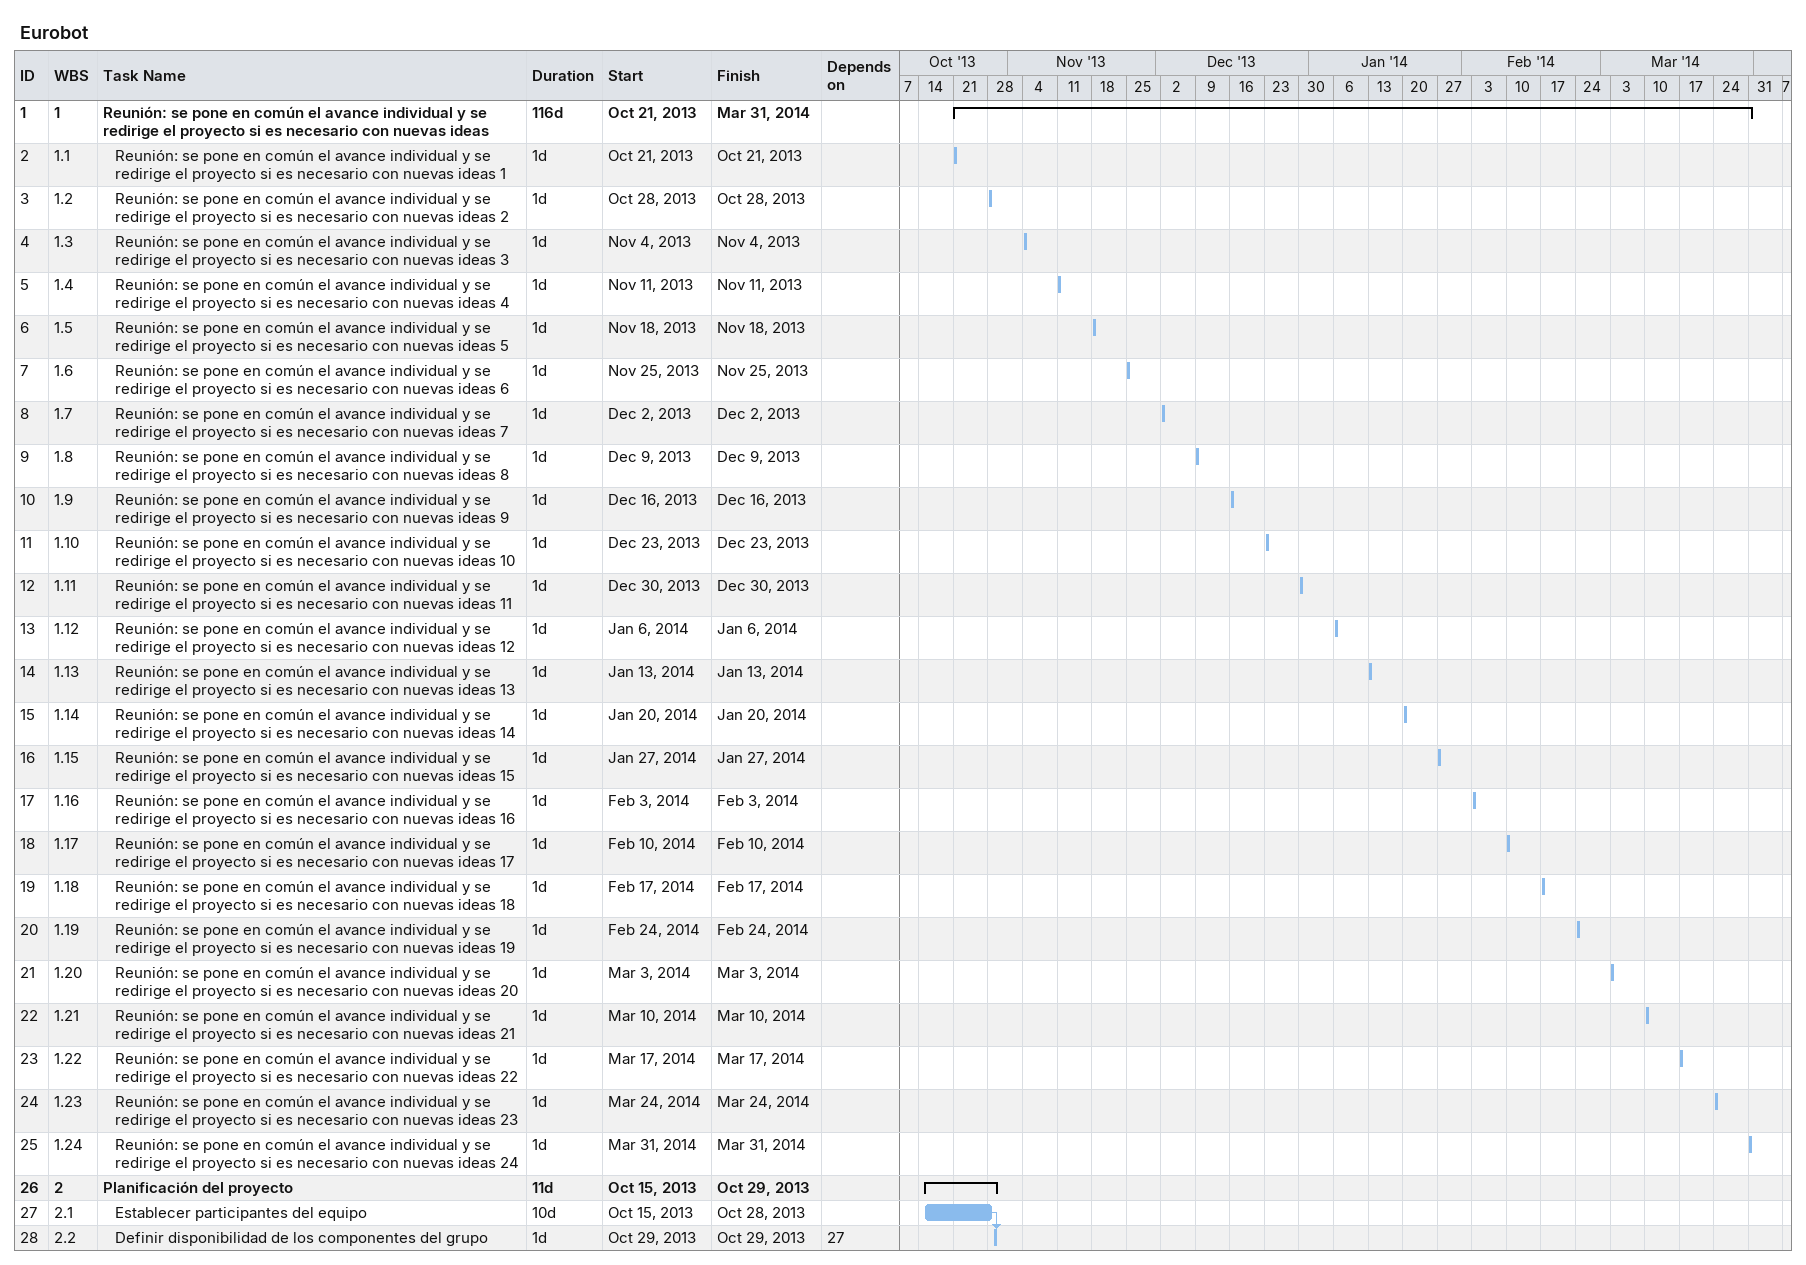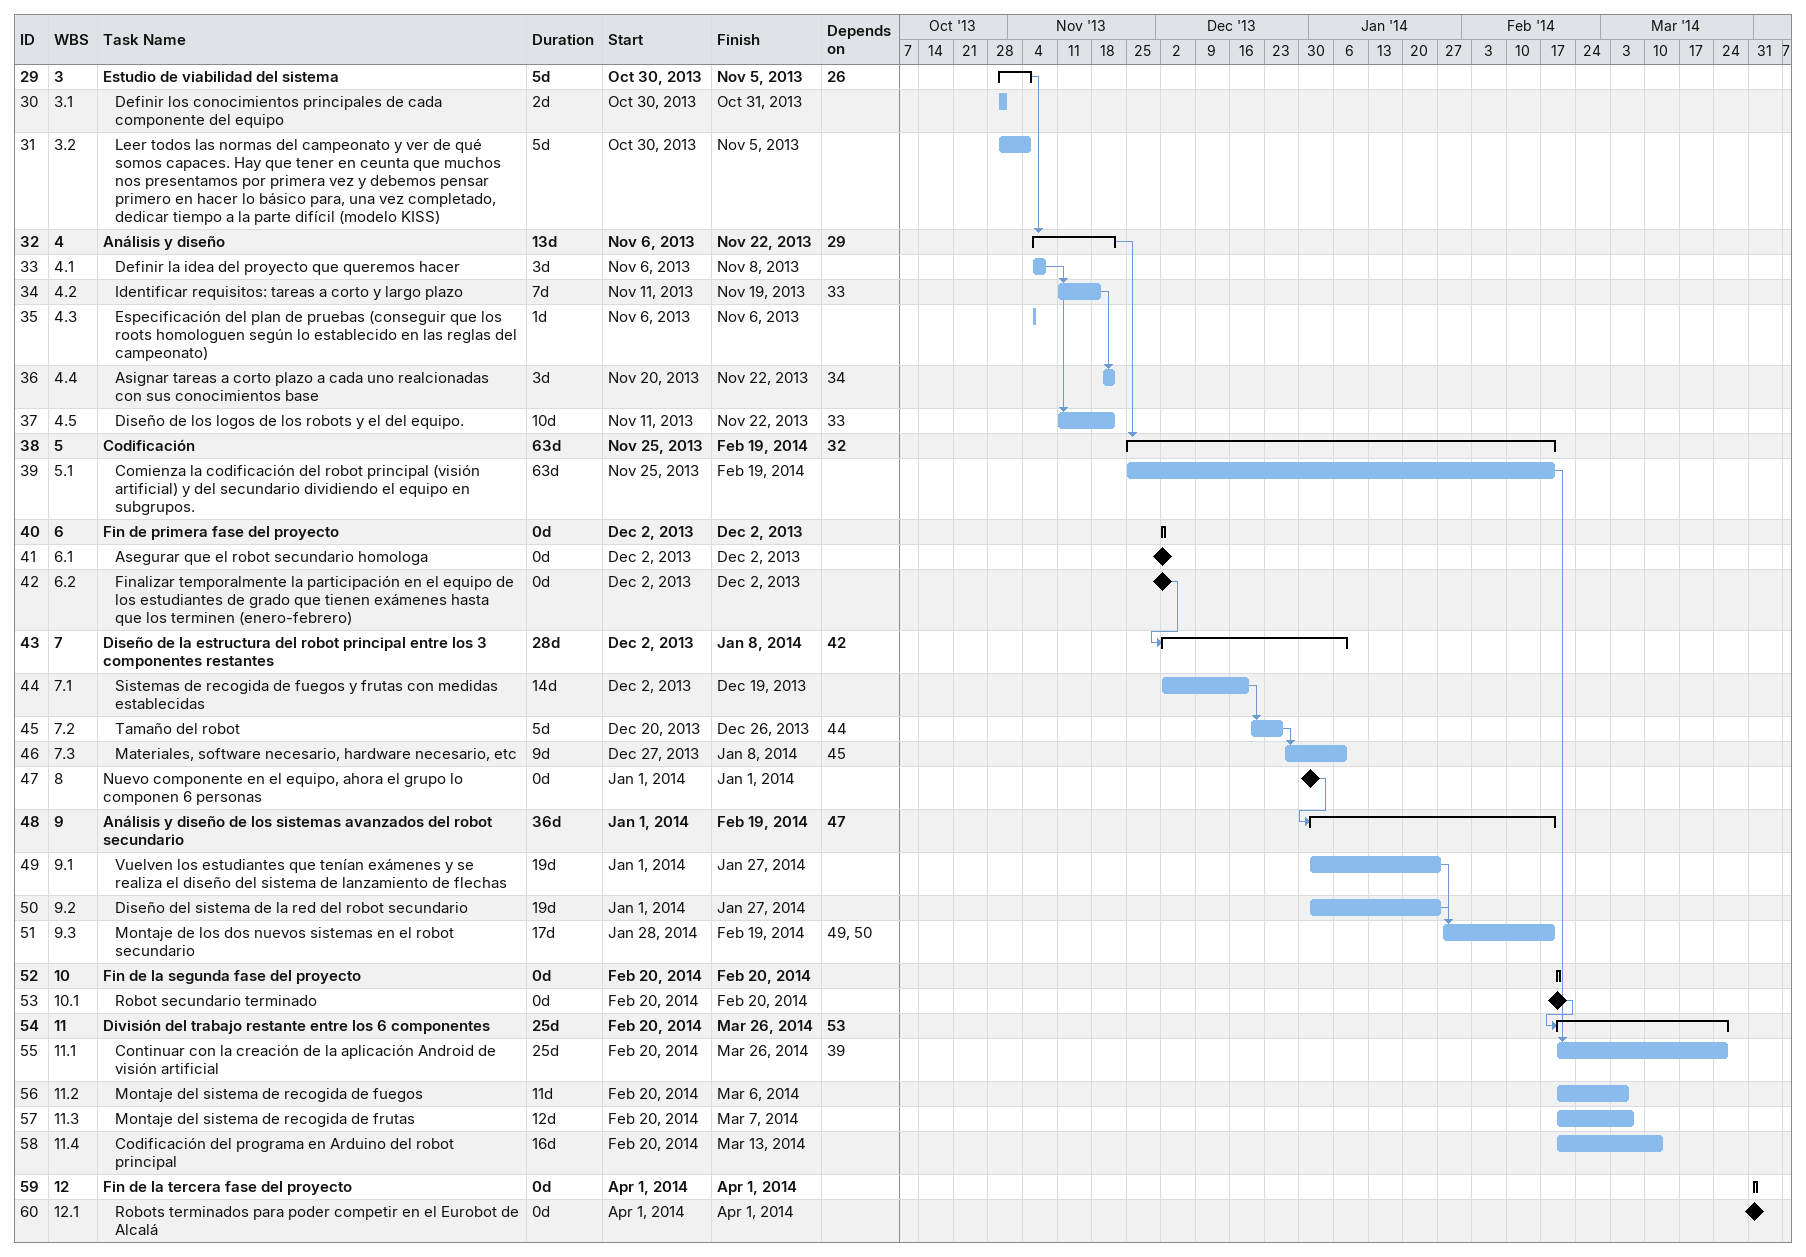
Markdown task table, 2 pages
Eurobot

| ID | WBS | Task | Duration | Start | Finish | Predecessors |
|---|---|---|---|---|---|---|
| 1 | 1 | **Reunión: se pone en común el avance individual y se redirige el proyecto si es necesario con nuevas ideas** | 116d | 2013-10-21 | 2014-03-31 |  |
| 2 | 1.1 | Reunión: se pone en común el avance individual y se redirige el proyecto si es necesario con nuevas ideas 1 | 1d | 2013-10-21 | 2013-10-21 |  |
| 3 | 1.2 | Reunión: se pone en común el avance individual y se redirige el proyecto si es necesario con nuevas ideas 2 | 1d | 2013-10-28 | 2013-10-28 |  |
| 4 | 1.3 | Reunión: se pone en común el avance individual y se redirige el proyecto si es necesario con nuevas ideas 3 | 1d | 2013-11-04 | 2013-11-04 |  |
| 5 | 1.4 | Reunión: se pone en común el avance individual y se redirige el proyecto si es necesario con nuevas ideas 4 | 1d | 2013-11-11 | 2013-11-11 |  |
| 6 | 1.5 | Reunión: se pone en común el avance individual y se redirige el proyecto si es necesario con nuevas ideas 5 | 1d | 2013-11-18 | 2013-11-18 |  |
| 7 | 1.6 | Reunión: se pone en común el avance individual y se redirige el proyecto si es necesario con nuevas ideas 6 | 1d | 2013-11-25 | 2013-11-25 |  |
| 8 | 1.7 | Reunión: se pone en común el avance individual y se redirige el proyecto si es necesario con nuevas ideas 7 | 1d | 2013-12-02 | 2013-12-02 |  |
| 9 | 1.8 | Reunión: se pone en común el avance individual y se redirige el proyecto si es necesario con nuevas ideas 8 | 1d | 2013-12-09 | 2013-12-09 |  |
| 10 | 1.9 | Reunión: se pone en común el avance individual y se redirige el proyecto si es necesario con nuevas ideas 9 | 1d | 2013-12-16 | 2013-12-16 |  |
| 11 | 1.10 | Reunión: se pone en común el avance individual y se redirige el proyecto si es necesario con nuevas ideas 10 | 1d | 2013-12-23 | 2013-12-23 |  |
| 12 | 1.11 | Reunión: se pone en común el avance individual y se redirige el proyecto si es necesario con nuevas ideas 11 | 1d | 2013-12-30 | 2013-12-30 |  |
| 13 | 1.12 | Reunión: se pone en común el avance individual y se redirige el proyecto si es necesario con nuevas ideas 12 | 1d | 2014-01-06 | 2014-01-06 |  |
| 14 | 1.13 | Reunión: se pone en común el avance individual y se redirige el proyecto si es necesario con nuevas ideas 13 | 1d | 2014-01-13 | 2014-01-13 |  |
| 15 | 1.14 | Reunión: se pone en común el avance individual y se redirige el proyecto si es necesario con nuevas ideas 14 | 1d | 2014-01-20 | 2014-01-20 |  |
| 16 | 1.15 | Reunión: se pone en común el avance individual y se redirige el proyecto si es necesario con nuevas ideas 15 | 1d | 2014-01-27 | 2014-01-27 |  |
| 17 | 1.16 | Reunión: se pone en común el avance individual y se redirige el proyecto si es necesario con nuevas ideas 16 | 1d | 2014-02-03 | 2014-02-03 |  |
| 18 | 1.17 | Reunión: se pone en común el avance individual y se redirige el proyecto si es necesario con nuevas ideas 17 | 1d | 2014-02-10 | 2014-02-10 |  |
| 19 | 1.18 | Reunión: se pone en común el avance individual y se redirige el proyecto si es necesario con nuevas ideas 18 | 1d | 2014-02-17 | 2014-02-17 |  |
| 20 | 1.19 | Reunión: se pone en común el avance individual y se redirige el proyecto si es necesario con nuevas ideas 19 | 1d | 2014-02-24 | 2014-02-24 |  |
| 21 | 1.20 | Reunión: se pone en común el avance individual y se redirige el proyecto si es necesario con nuevas ideas 20 | 1d | 2014-03-03 | 2014-03-03 |  |
| 22 | 1.21 | Reunión: se pone en común el avance individual y se redirige el proyecto si es necesario con nuevas ideas 21 | 1d | 2014-03-10 | 2014-03-10 |  |
| 23 | 1.22 | Reunión: se pone en común el avance individual y se redirige el proyecto si es necesario con nuevas ideas 22 | 1d | 2014-03-17 | 2014-03-17 |  |
| 24 | 1.23 | Reunión: se pone en común el avance individual y se redirige el proyecto si es necesario con nuevas ideas 23 | 1d | 2014-03-24 | 2014-03-24 |  |
| 25 | 1.24 | Reunión: se pone en común el avance individual y se redirige el proyecto si es necesario con nuevas ideas 24 | 1d | 2014-03-31 | 2014-03-31 |  |
| 26 | 2 | **Planificación del proyecto** | 11d | 2013-10-15 | 2013-10-29 |  |
| 27 | 2.1 | Establecer participantes del equipo | 10d | 2013-10-15 | 2013-10-28 |  |
| 28 | 2.2 | Definir disponibilidad de los componentes del grupo | 1d | 2013-10-29 | 2013-10-29 | 27 |
| 29 | 3 | **Estudio de viabilidad del sistema** | 5d | 2013-10-30 | 2013-11-05 | 26 |
| 30 | 3.1 | Definir los conocimientos principales de cada componente del equipo | 2d | 2013-10-30 | 2013-10-31 |  |
| 31 | 3.2 | Leer todos las normas del campeonato y ver de qué somos capaces. Hay que tener en ceunta que muchos nos presentamos por primera vez y debemos pensar primero en hacer lo básico para, una vez completado, dedicar tiempo a la parte difícil (modelo KISS) | 5d | 2013-10-30 | 2013-11-05 |  |
| 32 | 4 | **Análisis y diseño** | 13d | 2013-11-06 | 2013-11-22 | 29 |
| 33 | 4.1 | Definir la idea del proyecto que queremos hacer | 3d | 2013-11-06 | 2013-11-08 |  |
| 34 | 4.2 | Identificar requisitos: tareas a corto y largo plazo | 7d | 2013-11-11 | 2013-11-19 | 33 |
| 35 | 4.3 | Especificación del plan de pruebas (conseguir que los roots homologuen según lo establecido en las reglas del campeonato) | 1d | 2013-11-06 | 2013-11-06 |  |
| 36 | 4.4 | Asignar tareas a corto plazo a cada uno realcionadas con sus conocimientos base | 3d | 2013-11-20 | 2013-11-22 | 34 |
| 37 | 4.5 | Diseño de los logos de los robots y el del equipo. | 10d | 2013-11-11 | 2013-11-22 | 33 |
| 38 | 5 | **Codificación** | 63d | 2013-11-25 | 2014-02-19 | 32 |
| 39 | 5.1 | Comienza la codificación del robot principal (visión artificial) y del secundario dividiendo el equipo en subgrupos. | 63d | 2013-11-25 | 2014-02-19 |  |
| 40 | 6 | **Fin de primera fase del proyecto** | 0d | 2013-12-02 | 2013-12-02 |  |
| 41 | 6.1 | Asegurar que el robot secundario homologa | 0d | 2013-12-02 | 2013-12-02 |  |
| 42 | 6.2 | Finalizar temporalmente la participación en el equipo de los estudiantes de grado que tienen exámenes hasta que los terminen (enero-febrero) | 0d | 2013-12-02 | 2013-12-02 |  |
| 43 | 7 | **Diseño de la estructura del robot principal entre los 3 componentes restantes** | 28d | 2013-12-02 | 2014-01-08 | 42 |
| 44 | 7.1 | Sistemas de recogida de fuegos y frutas con medidas establecidas | 14d | 2013-12-02 | 2013-12-19 |  |
| 45 | 7.2 | Tamaño del robot | 5d | 2013-12-20 | 2013-12-26 | 44 |
| 46 | 7.3 | Materiales, software necesario, hardware necesario, etc | 9d | 2013-12-27 | 2014-01-08 | 45 |
| 47 | 8 | Nuevo componente en el equipo, ahora el grupo lo componen 6 personas | 0d | 2014-01-01 | 2014-01-01 |  |
| 48 | 9 | **Análisis y diseño de los sistemas avanzados del robot secundario** | 36d | 2014-01-01 | 2014-02-19 | 47 |
| 49 | 9.1 | Vuelven los estudiantes que tenían exámenes y se realiza el diseño del sistema de lanzamiento de flechas | 19d | 2014-01-01 | 2014-01-27 |  |
| 50 | 9.2 | Diseño del sistema de la red del robot secundario | 19d | 2014-01-01 | 2014-01-27 |  |
| 51 | 9.3 | Montaje de los dos nuevos sistemas en el robot secundario | 17d | 2014-01-28 | 2014-02-19 | 49, 50 |
| 52 | 10 | **Fin de la segunda fase del proyecto** | 0d | 2014-02-20 | 2014-02-20 |  |
| 53 | 10.1 | Robot secundario terminado | 0d | 2014-02-20 | 2014-02-20 |  |
| 54 | 11 | **División del trabajo restante entre los 6 componentes** | 25d | 2014-02-20 | 2014-03-26 | 53 |
| 55 | 11.1 | Continuar con la creación de la aplicación Android de visión artificial | 25d | 2014-02-20 | 2014-03-26 | 39 |
| 56 | 11.2 | Montaje del sistema de recogida de fuegos | 11d | 2014-02-20 | 2014-03-06 |  |
| 57 | 11.3 | Montaje del sistema de recogida de frutas | 12d | 2014-02-20 | 2014-03-07 |  |
| 58 | 11.4 | Codificación del programa en Arduino del robot principal | 16d | 2014-02-20 | 2014-03-13 |  |
| 59 | 12 | **Fin de la tercera fase del proyecto** | 0d | 2014-04-01 | 2014-04-01 |  |
| 60 | 12.1 | Robots terminados para poder competir en el Eurobot de Alcalá | 0d | 2014-04-01 | 2014-04-01 |  |
